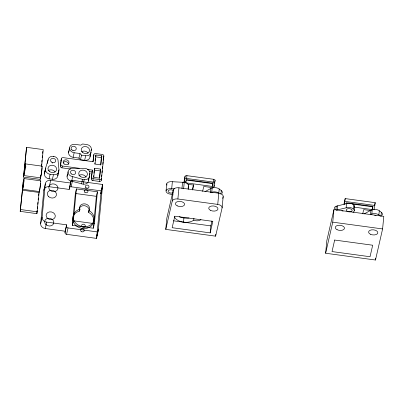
<?xml version="1.0" encoding="UTF-8"?>
<svg xmlns="http://www.w3.org/2000/svg" width="404" height="404" viewBox="0 0 404 404"><rect width="100%" height="100%" fill="white"/><g stroke="black" fill="none" stroke-linecap="round" stroke-linejoin="round"><path stroke-width="0.61" d="M39.239 191.446L36.875 213.645L20.2 211.378L23.286 181.588L23.164 182.901M40.688 176.25L40.142 179.391L23.467 177.124L26.558 147.334L43.228 149.601L41.622 166.453M20.2 211.378L22.614 188.668M24.013 173.988L23.467 177.124M24.563 168.221L26.558 147.334M36.875 213.645L37.173 210.519M37.35 208.641L37.532 206.767M37.769 204.262L37.946 202.389M38.188 199.884L38.365 198.011M38.607 195.506L38.784 193.632M40.142 179.391L40.314 177.593M41.44 165.817L41.617 163.938M41.799 162.065L41.976 160.186M42.213 157.686L42.395 155.808M42.632 153.308L42.814 151.429M44.46 173.962L45.642 167.993L48.111 159.827A5.055 4.202 12.9 0 1 53.51 156.313A5.055 4.202 12.9 0 1 58.115 161.191L58.979 169.806L57.802 175.775A5.055 4.202 12.9 0 1 52.399 179.29L49.066 178.836A5.055 4.202 12.9 0 1 44.46 173.962L45.642 167.993M45.304 183.835L42.112 217.251A5.055 4.202 12.9 0 0 46.718 222.124L66.64 224.831L65.175 231.229L45.248 228.523A5.055 4.202 12.9 0 1 40.647 223.649L43.839 190.233L45.304 183.835A5.055 4.202 12.9 0 1 50.707 180.32L70.629 183.027L70.771 181.563A1.687 1.399 12.9 0 1 72.574 180.391L102.586 184.471L102.308 187.335L100.843 193.733L102.308 187.335M57.802 175.775L57.888 174.841M70.69 169.029L61.938 167.837A1.687 1.399 12.9 0 1 60.403 166.211L61.352 158.792A1.687 1.399 12.9 0 1 63.155 157.621L93.167 161.701L93.834 154.712A1.687 1.399 12.9 0 1 95.637 153.54L102.303 154.444A1.687 1.399 12.9 0 1 103.838 156.07L101.283 180.27A1.687 1.399 12.9 0 1 99.485 181.441L92.814 180.532A1.687 1.399 12.9 0 1 91.279 178.906L92.365 170.089L87.365 169.407M60.403 166.211L61.352 158.792M102.394 187.345L98.404 229.149L96.581 238.405L66.569 234.325A1.687 1.399 12.9 0 1 65.034 232.699L65.175 231.229M43.839 190.233A5.055 4.202 12.9 0 1 49.237 186.719L69.165 189.425L70.771 181.563M65.034 232.699L66.64 224.831M72.311 225.361L75.356 193.481L76.401 188.91L97.409 191.769L94.369 223.644L93.324 228.215L72.311 225.361L73.361 220.791L76.401 188.91M69.256 150.596A5.055 4.202 12.9 0 0 73.114 157.318L78.952 158.11L80.487 159.737L84.653 160.302A5.055 4.202 12.9 0 0 90.057 156.792L90.324 153.995A5.055 4.202 12.9 0 0 90.339 153.616M90.057 156.792L91.37 149.424A5.055 4.202 12.9 0 0 86.769 144.551L82.598 143.981L80.8 145.152L74.962 144.359A5.055 4.202 12.9 0 0 69.559 147.874L68.513 152.444M67.781 174.472A5.055 4.202 12.9 0 0 71.639 181.194L83.179 184.179A5.055 4.202 12.9 0 0 88.582 180.664L88.794 178.427M88.582 180.664L89.895 173.301A5.055 4.202 12.9 0 0 85.289 168.423L73.488 168.236A5.055 4.202 12.9 0 0 68.084 171.751L67.039 176.321M92.915 161.782L93.834 154.712M91.279 178.906L92.365 170.089M93.541 177.376L93.713 175.558M93.945 173.134L94.117 171.316M94.809 164.09L94.92 162.883M95.152 160.459L95.329 158.641M94.652 168.276L93.784 177.366L99.621 178.159L100.485 169.069L94.652 168.276L94.374 169.493M95.92 154.995L95.051 164.08L100.889 164.872L101.752 155.787L95.92 154.995L95.501 156.823L101.338 157.616L101.752 155.787M93.324 228.215L96.364 196.339L97.409 191.769M99.374 178.169L100.485 169.069M100.641 164.888L101.338 157.616M101.283 180.27L101.455 178.523M101.621 176.775L101.788 175.028M102.01 172.68L102.182 170.882M102.409 168.483L102.581 166.685M102.808 164.307L103.03 161.979M103.197 160.226L103.419 157.898M96.581 238.405L96.854 235.537L98.318 229.139M100.843 193.733L101.116 190.87L102.586 184.471M96.854 235.537L100.929 193.743M172.887 194.748L170.438 194.183A5.055 2.798 5.5 0 1 166.064 190.759L166.731 183.769M165.761 229.381L166.827 218.195L173.316 189.86A5.055 2.798 5.5 0 1 178.947 187.799L218.796 193.218A5.055 2.798 5.5 0 1 223.175 196.637L222.104 207.823L215.615 236.158L165.761 229.381L172.25 201.046L173.316 189.86M166.064 190.759A5.055 2.798 5.5 0 1 171.695 188.698L172.362 181.709L184.239 182.381A5.055 2.798 5.5 0 1 188.618 185.8L188.284 189.299M172.25 201.046A5.055 2.798 5.5 0 1 177.881 198.985L178.947 187.799M181.962 188.562L182.573 182.154M184.012 182.249L185.062 176.356A1.687 0.934 5.5 0 1 186.936 175.669L213.615 179.295A1.687 0.934 5.5 0 1 215.074 180.436L213.969 186.89A1.687 0.934 5.5 0 1 212.09 187.577L203.757 186.441L202.636 191.319M183.628 188.789L184.239 182.381M183.956 182.81L185.062 176.356M185.678 182.805L186.411 179.608L213.085 183.234L212.352 186.436L185.678 182.805L185.835 181.128M184.795 179.154A1.687 0.934 5.5 0 1 186.668 178.467L186.936 175.669M183.502 222.17L183.901 217.973M188.087 188.794L188.618 185.8M174.356 216.62A10.62 5.873 5.5 0 0 182.643 222.033A10.62 5.873 5.5 0 0 193.743 220.17L193.92 218.332M210.428 192.708L210.827 188.511L212.156 188.027A5.055 2.798 5.5 0 1 219.226 188.991L221.291 190.602A5.055 2.798 5.5 0 1 222.074 193.289M210.868 192.546L211.752 192.223L212.156 188.027M212.352 186.436L212.863 182.573M214.807 183.234A1.687 0.934 5.5 0 0 213.347 182.093L213.615 179.295M213.969 186.89L214.13 185.214M210.176 232.876L212.817 221.357L174.801 216.191L172.16 227.71L210.176 232.876L210.843 225.887L211.954 221.038M222.104 207.823A5.055 2.798 5.5 0 0 217.731 204.399L219.226 188.991M215.615 236.158L215.792 234.295M220.948 194.198L221.291 190.602M325.629 253.242L326.826 240.658L333.946 209.58L383.8 216.357L382.598 228.937L375.483 260.019L325.629 253.242L332.745 222.16L333.946 209.58M335.875 209.822L336.219 206.227L346.541 203.631A5.055 2.798 5.5 0 1 352.566 203.964A5.055 2.798 5.5 0 1 354.399 207.277M336.259 210.262L337.143 209.934L337.547 205.742M344.238 204.444L345.203 198.601L375.215 202.682L373.973 209.742M337.143 209.934L346.137 207.828L346.541 203.631M353.212 208.787L353.611 204.591M354.273 210.641L354.672 206.444M381.952 215.302A5.055 2.798 5.5 0 0 381.356 212.363L379.295 210.752A5.055 2.798 5.5 0 0 372.22 209.787L370.892 210.272L370.493 214.468L371.821 213.984A5.055 2.798 5.5 0 1 378.891 214.943L380.129 215.913M371.821 213.984L372.22 209.787M354.293 207.146L372.286 209.59L372.554 206.798L352.081 204.015M378.891 214.943L379.295 210.752M375.483 260.019L375.654 258.222M380.957 216.559L381.356 212.363M48.111 159.827L47.324 163.256A5.055 4.202 12.9 0 1 47.561 162.903M53.449 156.601L53.51 156.313M49.066 178.836L50.111 174.265A5.055 4.202 12.9 0 1 45.511 169.387M40.647 223.649L42.112 217.251M49.237 186.719L50.707 180.32M52.399 179.29L53.444 174.715A5.055 4.202 12.9 0 0 58.848 171.205M45.248 228.523L46.718 222.124M57.934 174.377L58.979 169.806M61.938 167.837L62.352 166.009A1.687 1.399 12.9 0 1 60.822 164.383M73.114 157.318L74.164 152.747A5.055 4.202 12.9 0 1 69.559 147.874M69.165 189.425L70.629 183.027M71.639 181.194L72.685 176.624A5.055 4.202 12.9 0 1 68.084 171.751M69.306 187.961A1.687 1.399 12.9 0 1 71.104 186.789L72.574 180.391M78.952 158.11L79.997 153.54L74.164 152.747M80.487 159.737L81.532 155.166L79.997 153.54M66.569 234.325L68.034 227.927A1.687 1.399 12.9 0 1 66.498 226.301M84.653 160.302L85.698 155.732A5.055 4.202 12.9 0 0 91.102 152.217M81.512 183.951L82.557 179.381L84.224 179.608A5.055 4.202 12.9 0 0 89.627 176.094M83.179 184.179L84.224 179.608M91.107 150.566L91.37 149.424M79.512 211.095A5.055 4.202 12.9 0 1 84.588 205.686A5.055 4.202 12.9 0 1 88.516 212.322A10.62 8.827 12.9 0 1 90.956 226.265A10.62 8.827 12.9 0 1 74.503 224.028A10.62 8.827 12.9 0 1 79.512 211.095L79.931 209.267A5.055 4.202 12.9 0 1 85.007 203.858A5.055 4.202 12.9 0 1 88.93 210.494A10.62 8.827 12.9 0 1 91.375 224.437A10.62 8.827 12.9 0 1 74.922 222.2A10.62 8.827 12.9 0 1 79.931 209.267M89.501 175.013L89.895 173.301M92.814 180.532L93.233 178.704A1.687 1.399 12.9 0 1 91.698 177.078M88.516 212.322L88.93 210.494M103.56 157.287L103.838 156.07M99.485 181.441L99.904 179.613A1.687 1.399 12.9 0 0 101.702 178.442M93.758 221.094L94.177 219.266M96.94 235.547L98.404 229.149M192.344 189.602L193.46 184.724M192.632 189.961L193.753 185.083L187.794 184.274M214.792 181.654L215.074 180.436M222.756 198.445L223.175 196.637M343.945 204.086L345.203 198.601M346.097 203.833L346.344 202.768L373.018 206.393L372.286 209.59M362.726 213.792L363.686 209.6L371.19 210.62M374.659 205.121L375.215 202.682M44.597 172.564L45.829 168.483M204.959 191.663L210.827 188.511M363.964 213.999L370.892 210.272M171.695 188.698L174.7 188.83M81.532 155.166L85.698 155.732M186.668 178.467L213.347 182.093M344.935 201.399L374.947 205.479M185.941 180.012L212.62 183.638M345.875 203.172L347.738 203.424M94.233 170.104L100.071 170.897M62.352 166.009L79.234 168.306M89.446 171.579L91.95 171.917M25.396 163.883L42.066 166.15M25.947 166.847L24.71 166.68A5.898 0.353 -82.3 0 1 25.311 166.776A5.898 0.353 -82.3 0 1 23.826 175.573L40.496 177.841A5.898 0.353 -82.3 0 0 41.829 170.473A5.898 0.353 -82.3 0 0 41.809 166.837M93.233 178.704L99.904 179.613M50.111 174.265L53.444 174.715M177.881 198.985L217.731 204.399M23.993 178.563L40.668 180.83M332.745 222.16L382.598 228.937M71.104 186.789L101.116 190.87M75.356 193.481L96.364 196.339M22.735 189.304L39.41 191.572M173.422 220.796L210.843 225.887M20.619 209.55L37.294 211.817M73.361 220.791L94.369 223.644M68.034 227.927L98.046 232.007M72.685 176.624L82.557 179.381M63.186 162.62A2.949 2.449 12.9 0 1 66.463 161.772A2.949 2.449 12.9 0 1 68.599 164.271M93.415 156.54A1.687 1.399 12.9 0 1 93.874 155.707M101.889 156.272A1.687 1.399 12.9 0 1 102.035 156.298M60.933 160.62A1.687 1.399 12.9 0 1 61.655 159.62M23.225 181.866A5.898 0.353 -82.3 0 1 23.957 180.977A5.898 0.353 -82.3 0 1 22.467 190.203L39.138 192.471A5.898 0.353 -82.3 0 0 40.43 185.143A5.898 0.353 -82.3 0 0 40.466 181.285M40.496 183.199A4.298 0.258 -82.3 0 1 40.036 187.395A4.298 0.258 -82.3 0 1 39.39 190.774M41.824 167.761A4.298 0.258 -82.3 0 1 41.385 173.043A4.298 0.258 -82.3 0 1 40.653 175.518M48.116 170.72A4.383 3.641 12.9 0 1 55.08 171.973M52.273 162.913A2.611 2.171 12.9 0 1 52.737 163.014M81.643 151.727A4.217 3.5 12.9 0 1 88.027 153.161M72.846 150.838A2.611 2.171 12.9 0 1 73.079 150.879M78.896 175.614A4.383 3.641 12.9 0 1 86.052 177.215M173.099 192.753A2.949 1.631 5.5 0 1 168.806 192.339A2.949 1.631 5.5 0 1 169.342 190.001A2.949 1.631 5.5 0 1 173.563 190.738M188.198 187.628A5.055 2.798 5.5 0 1 188.123 187.875M166.998 185.103A5.055 2.798 5.5 0 1 172.362 181.709M213.15 184.785A1.687 0.934 5.5 0 1 212.358 184.779M184.678 180.805A1.687 0.934 5.5 0 1 184.224 180.012M200.909 219.64A5.055 2.798 5.5 0 1 193.743 220.17M189.016 217.968A10.62 5.873 5.5 0 1 179.326 216.721M374.71 215.271A4.383 2.424 5.5 0 1 376.038 215.489M341.814 210.787A4.383 2.424 5.5 0 1 343.102 211.075M334.355 208.833A5.055 2.798 5.5 0 1 336.219 206.227M346.137 207.828A5.055 2.798 5.5 0 1 352.914 208.57A5.055 2.798 5.5 0 1 352.995 212.358M211.752 192.223A5.055 2.798 5.5 0 1 218.827 193.183M334.663 240.047L332.027 251.566L370.044 256.732L372.68 245.218L334.663 240.047M47.45 218.246A4.636 3.853 12.9 0 0 55.146 217.039A4.636 3.853 12.9 0 0 49.52 211.893A4.636 3.853 12.9 0 0 47.45 218.246M50.116 190.284A4.636 3.853 12.9 0 0 57.812 189.077A4.636 3.853 12.9 0 0 52.187 183.931A4.636 3.853 12.9 0 0 50.116 190.284M45.98 224.644A4.636 3.853 12.9 0 0 53.681 223.437A4.636 3.853 12.9 0 0 48.051 218.291A4.636 3.853 12.9 0 0 45.98 224.644M48.652 196.682A4.636 3.853 12.9 0 0 56.348 195.475A4.636 3.853 12.9 0 0 50.722 190.329A4.636 3.853 12.9 0 0 48.652 196.682M84.83 192.203A1.853 1.54 12.9 0 0 87.905 191.718A1.853 1.54 12.9 0 0 85.658 189.663A1.853 1.54 12.9 0 0 84.83 192.203M81.184 231.431A1.853 1.54 12.9 0 0 84.199 230.765A1.853 1.54 12.9 0 0 81.795 228.831A1.853 1.54 12.9 0 0 81.184 231.431M85.875 187.633A1.853 1.54 12.9 0 0 88.956 187.148A1.853 1.54 12.9 0 0 86.703 185.093A1.853 1.54 12.9 0 0 85.875 187.633M82.234 226.861A1.853 1.54 12.9 0 0 85.249 226.189A1.853 1.54 12.9 0 0 82.845 224.26A1.853 1.54 12.9 0 0 82.234 226.861M64.019 163.873A2.949 2.449 12.9 0 0 68.917 163.105A2.949 2.449 12.9 0 0 65.337 159.827A2.949 2.449 12.9 0 0 64.019 163.873M23.073 186.911A4.298 0.258 -82.3 0 0 23.801 180.174A4.298 0.258 -82.3 0 0 22.73 186.153A4.298 0.258 -82.3 0 0 23.073 186.911M24.477 172.23A4.298 0.258 -82.3 0 0 25.205 165.494A4.298 0.258 -82.3 0 0 24.129 171.473A4.298 0.258 -82.3 0 0 24.477 172.23M49.232 171.281A4.383 3.641 12.9 0 0 56.51 170.14A4.383 3.641 12.9 0 0 51.192 165.276A4.383 3.641 12.9 0 0 49.232 171.281M51.278 161.928A2.611 2.171 12.9 0 0 55.616 161.246A2.611 2.171 12.9 0 0 52.444 158.348A2.611 2.171 12.9 0 0 51.278 161.928M82.441 152.318A4.217 3.5 12.9 0 0 89.441 151.222A4.217 3.5 12.9 0 0 84.325 146.546A4.217 3.5 12.9 0 0 82.441 152.318M71.851 149.854A2.611 2.171 12.9 0 0 76.189 149.177A2.611 2.171 12.9 0 0 73.018 146.273A2.611 2.171 12.9 0 0 71.851 149.854M80.012 176.174A4.383 3.641 12.9 0 0 87.289 175.033A4.383 3.641 12.9 0 0 81.972 170.165A4.383 3.641 12.9 0 0 80.012 176.174M71.25 173.851A2.611 2.171 12.9 0 0 75.588 173.17A2.611 2.171 12.9 0 0 72.417 170.271A2.611 2.171 12.9 0 0 71.25 173.851M177.21 205.848A4.636 2.565 5.5 0 0 184.588 204.606A4.636 2.565 5.5 0 0 178.209 201.495A4.636 2.565 5.5 0 0 177.21 205.848M210.56 210.383A4.636 2.565 5.5 0 0 217.933 209.141A4.636 2.565 5.5 0 0 211.555 206.03A4.636 2.565 5.5 0 0 210.56 210.383M347.455 211.433A2.949 1.631 5.5 0 0 352.152 210.641A2.949 1.631 5.5 0 0 348.091 208.661A2.949 1.631 5.5 0 0 347.455 211.433M337.077 229.709A4.636 2.565 5.5 0 0 344.455 228.467A4.636 2.565 5.5 0 0 338.072 225.351A4.636 2.565 5.5 0 0 337.077 229.709M370.423 234.239A4.636 2.565 5.5 0 0 377.801 232.997A4.636 2.565 5.5 0 0 371.422 229.886A4.636 2.565 5.5 0 0 370.423 234.239"/></g></svg>
